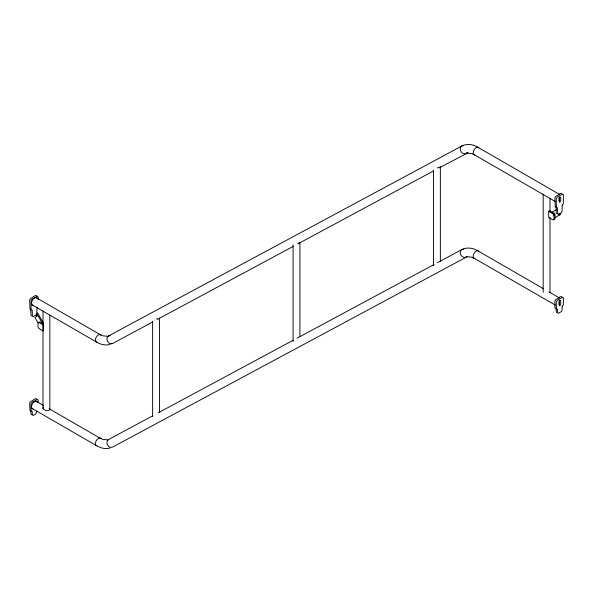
<?xml version="1.0" encoding="UTF-8"?>
<svg xmlns="http://www.w3.org/2000/svg" width="593" height="593" viewBox="0 0 593 593"><rect width="100%" height="100%" fill="white"/><g stroke="black" fill="none" stroke-linecap="round" stroke-linejoin="round"><path stroke-width="0.89" d="M36.818 410.934L36.017 413.795L33.112 415.478L32.407 415.07L32.185 411.231L31.051 411.186L31.051 403.989L32.17 402.239L36.959 399.474L38.078 399.934L38.078 402.632M558.962 200.857L559.31 196.817M558.962 304.335L559.31 299.999M37.062 306.915L36.729 313.749L36.017 314.972L33.112 316.647L32.407 316.239L32.185 309.976L31.051 309.924L31.051 300.799L32.17 299.057L36.959 296.292L38.078 296.745L38.078 299.487M559.458 194.356L477.699 147.153C472.977 144.247 466.913 143.462 461.858 145.967L108.504 335.979L107.274 337.358L106.933 339.359A4.284 3.499 61.8 0 0 110.913 343.814L112.714 343.443L152.697 321.94M36.722 313.467L37.596 312.963L43.534 323.244L42.659 323.748L36.722 313.467L36.722 316.321M36.981 316.173L34.868 317.396L38.063 322.933M548.688 211.375L549.741 210.767L554.114 213.295L554.989 214.807L554.989 218.847L553.061 219.959L548.688 217.431L548.688 211.375L553.061 213.895L553.936 215.415L553.936 219.454M551.875 212.316L556.464 209.67M553.061 213.895L554.114 213.295M553.936 215.415L554.989 214.807M554.477 217.965L560.541 214.458L559.799 213.169M157.597 319.308L293.061 246.458M297.953 243.827L433.424 170.984M439.131 167.908L468.092 152.712L466.35 153.061L471.746 153.602L474.667 154.958A4.284 2.476 -60 0 1 474.044 149.814A4.284 2.476 -60 0 1 478.81 147.79M152.571 415.871L108.504 439.569L107.274 440.947L106.933 442.949A4.284 3.499 61.8 0 0 110.913 447.404L112.714 447.033L467.41 256.539M158.287 412.802L292.935 340.397M297.011 338.203L434.106 264.478M437.375 262.721L461.858 249.557C466.913 247.051 472.977 247.837 477.699 250.743L543.492 288.724M555.938 308.086L554.922 308.212L554.922 301.014L555.456 299.939L560.192 296.759L561.408 296.5L561.949 296.96M108.504 335.979L110.298 335.608M110.913 343.814L112.714 343.443M109.838 344.496C105.406 345.704 100.758 344.518 96.867 342.257L31.94 304.772M109.838 448.086C105.406 449.294 100.758 448.108 96.867 445.847L31.94 408.362M555.278 207.157L554.922 197.832L555.456 196.757L560.192 193.57L561.408 193.318L561.949 193.778M29.998 309.316L29.65 299.991L30.184 298.916L34.92 295.737L36.136 295.477L36.67 295.937M29.998 410.578L29.65 403.173L30.184 402.098L34.92 398.919L36.136 398.666L36.67 399.119M466.35 256.65L471.746 257.192L474.667 258.548A4.284 2.476 -60 0 1 474.044 253.404A4.284 2.476 -60 0 1 478.81 251.38M108.215 336.35L102.819 335.808L99.898 334.452M108.215 439.939L102.819 439.398L99.898 438.042M473.562 154.313L555.322 201.524M556.983 213.68L556.271 213.272L556.049 207.001M549.081 291.949L559.458 297.945M473.562 257.903L555.322 305.113M556.983 312.504L556.271 312.096L556.093 309.027M36.077 297.612L101.003 335.097A4.284 2.476 -60 0 0 96.244 337.12A4.284 2.476 -60 0 0 96.867 342.257M31.711 315.839L30.999 315.432L30.777 309.161M43.578 323.963L39.931 321.858L38.011 322.97L38.011 327.01L38.886 328.522L43.259 331.05L43.259 324.986L38.886 322.466M36.077 401.202L43.571 405.523M49.152 408.747L101.003 438.687A4.284 2.476 -60 0 0 96.244 440.71A4.284 2.476 -60 0 0 96.867 445.847M31.711 414.663L30.999 414.255L30.777 410.423M558.925 213.673L559.666 214.962M550 198.27L550 211.123M550 217.549L550 292.853M543.166 194.141L543.166 292.393M440.362 166.959L440.362 261.543M433.527 170.176L433.527 265.679A2.728 1.579 0 0 1 433.668 264.982M299.917 242.485L299.917 336.149M293.083 244.783L293.083 341.197A2.728 1.579 0 0 1 293.216 340.501M159.465 318.011L159.465 412.595M152.638 321.228L152.638 416.723M49.834 315.254L49.834 408.911A2.728 1.579 0 0 1 46.81 410.66A5.656 3.269 0 0 1 43 408.458L43 311.117M466.061 153.431A4.284 3.499 61.7 0 1 460.487 150.422A4.284 3.499 61.7 0 1 463.652 145.596M440.228 166.737A2.728 1.579 0 0 1 439.583 167.337M438.553 167.708A2.728 1.579 0 0 1 437.345 167.789M299.131 242.856A2.728 1.579 0 0 1 298.101 243.234M157.656 318.76A2.728 1.579 0 0 1 156.448 318.834M466.061 257.021A4.284 3.499 61.7 0 1 460.487 254.012A4.284 3.499 61.7 0 1 463.652 249.186M33.052 305.417A4.284 2.476 -60 0 1 32.422 300.273A4.284 2.476 -60 0 1 37.189 298.249M43 408.458A2.728 1.579 0 0 1 43.786 407.161M33.052 409.007A4.284 2.476 -60 0 1 32.422 403.863A4.284 2.476 -60 0 1 37.189 401.839M562.223 205.059L562.001 211.582L561.289 212.813L558.384 214.488L557.679 214.08L557.457 207.809L556.33 207.765L556.33 198.64L558.08 196.409L562.816 194.126L563.35 194.586L563.35 203.71L562.223 205.059M562.223 306.322L562.001 310.413L561.289 311.636L558.384 313.312L557.679 312.904L557.457 309.072L556.33 309.02L556.33 301.822L558.08 299.598L562.816 297.315L563.35 297.775L563.35 304.965L562.223 306.322M559.31 197.639L559.31 202.28L560.37 201.664L560.719 200.671L560.719 197.625L560.37 197.032L559.31 197.639M559.31 300.829L559.31 305.758L560.37 305.15L560.719 304.15L560.719 300.814L560.37 300.214L559.31 300.829"/></g></svg>
